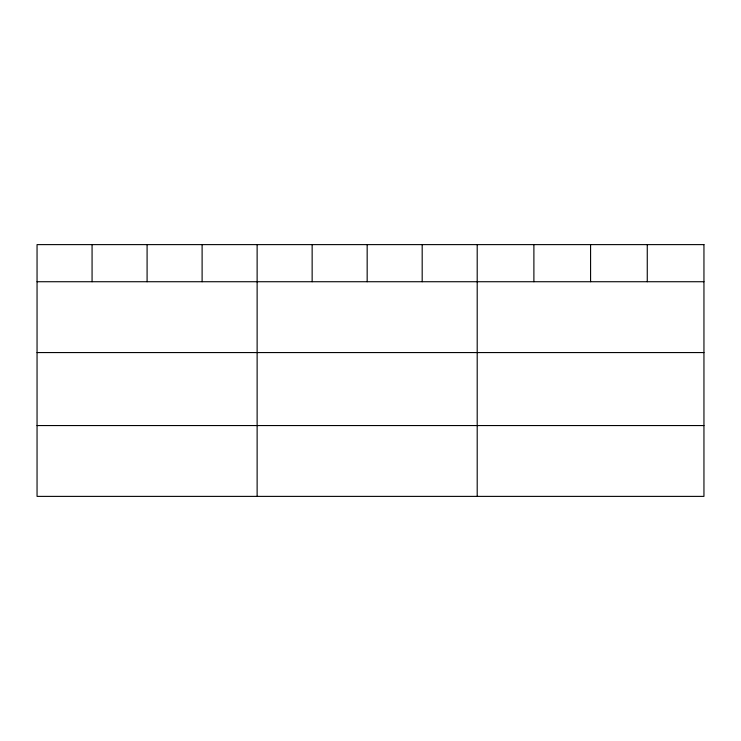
<?xml version="1.0" encoding="UTF-8"?>
<svg xmlns="http://www.w3.org/2000/svg" width="741" height="741" viewBox="0 0 741 741"><rect width="100%" height="100%" fill="white"/><g stroke="black" fill="none" stroke-linecap="round" stroke-linejoin="round"><path stroke-width="1.11" d="M37.05 281.728L703.95 281.728M37.05 352.568L703.95 352.568M37.05 425.556L703.95 425.556M647.264 244.613L647.264 281.728M590.577 244.613L590.577 281.728M533.89 244.613L533.89 281.728M477.204 244.613L477.204 496.387M422.185 244.613L422.185 281.728M367.166 244.613L367.166 281.728M312.146 244.613L312.146 281.728M257.127 244.613L257.127 496.387M202.108 244.613L202.108 281.728M147.089 244.613L147.089 281.728M92.069 244.613L92.069 281.728M703.95 244.613L37.05 244.613L37.05 496.387L703.95 496.387L703.95 244.613"/></g></svg>
